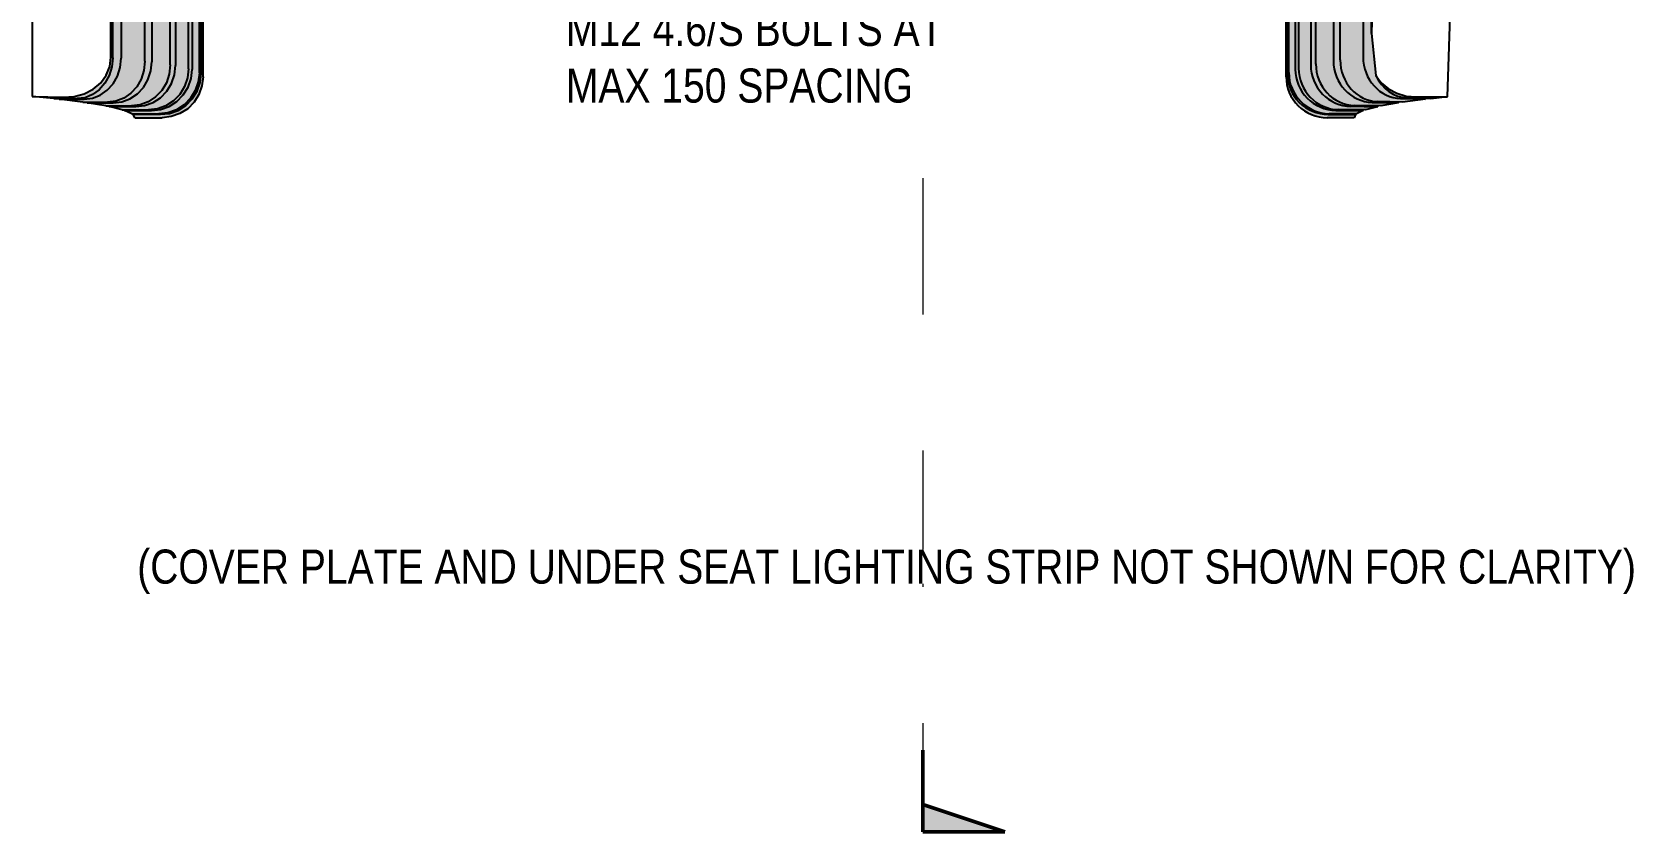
# Model space of a CAD drawing. Header units: metres. Extents: x 313 to 328, y 3 to 1212.
# Drawn here: x 324.392 to 325.569, y 21.614 to 22.201 of the extents above; entities that cross this region are included whole.
import ezdxf

# ---------------------------------------------------------------- set-up
doc = ezdxf.new("R2010")
doc.units = ezdxf.units.M
doc.linetypes.add('Dot_Section Line', pattern=[0.02, 0, -0.02])
doc.layers.add('A-GENM', color=7, linetype='Continuous', lineweight=35)
doc.layers.add('G-ANNO-TEXT', color=7, linetype='Continuous', lineweight=9)
doc.layers.add('G-ANNO-SYMB', color=7, linetype='Continuous', lineweight=35, true_color=0x0080ff)
doc.styles.add('Arial Narrow_1', font='ARIALN.TTF', dxfattribs={"height": 0.025})

# ---------------------------------------------------------------- blocks, each defined once
blk = doc.blocks.new('BR08_SEATING_NORTH 3 - BR08_SEATING_NORTH 3-5676583-DRG-2873241 - ELEVATION SEATING SUPPORT ARRANGEMENT')
at = {"layer": 'A-GENM', "lineweight": 25, "true_color": 0xebe8e4}
for points in [[(315.9378, 22.152), (315.9536, 22.1521), (315.9591, 22.1528), (315.9646, 22.1549), (315.9699, 22.1587), (315.9741, 22.1633), (315.9774, 22.169), (315.9795, 22.1759), (315.9801, 22.1825), (315.98, 22.3225), (315.9794, 22.3286), (315.9771, 22.3354), (315.9741, 22.3407), (315.9694, 22.3457), (315.9646, 22.349), (315.9589, 22.3512), (315.9528, 22.352), (315.9516, 22.3519), (315.9536, 22.3516), (315.9595, 22.3491), (315.964, 22.3458), (315.9681, 22.3411), (315.9712, 22.3354), (315.9731, 22.329), (315.9738, 22.3213), (315.9738, 22.1824), (315.9731, 22.1757), (315.9712, 22.1694), (315.9681, 22.1637), (315.964, 22.1589), (315.9591, 22.1554), (315.9536, 22.1531), (315.9478, 22.1524), (315.9346, 22.1524), (315.9346, 22.152)], [(315.9741, 22.1493), (315.9805, 22.1501), (315.9865, 22.1523), (315.9919, 22.1559), (315.9964, 22.1606), (315.9997, 22.1663), (316.0018, 22.1727), (316.0026, 22.1794), (316.0026, 22.3193), (316.0018, 22.326), (315.9997, 22.3323), (315.9964, 22.338), (315.9915, 22.343), (315.9865, 22.3463), (315.9805, 22.3486), (315.9762, 22.349), (315.9823, 22.3466), (315.9871, 22.3432), (315.9916, 22.3382), (315.9947, 22.3327), (315.9967, 22.3264), (315.9974, 22.3197), (315.9974, 22.1798), (315.9967, 22.1731), (315.9946, 22.1666), (315.9915, 22.1611), (315.9871, 22.1563), (315.982, 22.1527), (315.9759, 22.1505), (315.9694, 22.1497), (315.9552, 22.1497), (315.9552, 22.1493), (315.9712, 22.1493)], [(315.9741, 22.1466), (315.9907, 22.1466), (315.9972, 22.1473), (316.0034, 22.1496), (316.0089, 22.1531), (316.0138, 22.1583), (316.017, 22.1636), (316.0193, 22.1704), (316.0199, 22.1766), (316.0199, 22.317), (316.0192, 22.3232), (316.017, 22.3296), (316.0132, 22.3356), (316.0089, 22.34), (316.003, 22.3437), (315.9972, 22.3458), (315.9942, 22.3462), (315.9999, 22.344), (316.0053, 22.3405), (316.0098, 22.3357), (316.0132, 22.3299), (316.0153, 22.3237), (316.016, 22.317), (316.016, 22.1771), (316.0153, 22.1704), (316.0132, 22.164), (316.0098, 22.1583), (316.0053, 22.1536), (315.9999, 22.15), (315.9939, 22.1478), (315.9876, 22.147), (315.9712, 22.147), (315.9712, 22.1466)], [(315.9888, 22.1437), (316.0023, 22.1437), (316.0089, 22.1445), (316.0152, 22.1467), (316.0209, 22.1503), (316.0256, 22.1551), (316.0291, 22.1608), (316.0314, 22.1676), (316.0321, 22.1738), (316.032, 22.3142), (316.0312, 22.3208), (316.0291, 22.3267), (316.0256, 22.3324), (316.0209, 22.3372), (316.0149, 22.3409), (316.0089, 22.343), (316.0074, 22.3432), (316.0132, 22.341), (316.0184, 22.3376), (316.023, 22.3329), (316.0265, 22.3272), (316.0286, 22.3208), (316.0294, 22.3142), (316.0294, 22.1742), (316.0286, 22.1676), (316.0265, 22.1612), (316.023, 22.1555), (316.0184, 22.1508), (316.0128, 22.1472), (316.0067, 22.145), (316.0001, 22.1442), (315.9825, 22.1442), (315.9825, 22.1437)], [(316.8909, 22.1437), (316.8909, 22.1442), (316.873, 22.1444), (316.8654, 22.1455), (316.8584, 22.1486), (316.8523, 22.1534), (316.8476, 22.1597), (316.8447, 22.1669), (316.8437, 22.1749), (316.8438, 22.3153), (316.8447, 22.3222), (316.8476, 22.3294), (316.8525, 22.3357), (316.8584, 22.3402), (316.8641, 22.3426), (316.8633, 22.3425), (316.856, 22.3395), (316.85, 22.3348), (316.8452, 22.3287), (316.8422, 22.3215), (316.8412, 22.3137), (316.8412, 22.1739), (316.8422, 22.1662), (316.8452, 22.159), (316.85, 22.1527), (316.8561, 22.1479), (316.8633, 22.1449), (316.871, 22.1438), (316.8853, 22.1437)], [(316.9014, 22.1465), (316.9014, 22.147), (316.8848, 22.1473), (316.8774, 22.1485), (316.8703, 22.1518), (316.8646, 22.1565), (316.8601, 22.1628), (316.8573, 22.17), (316.8563, 22.1782), (316.8563, 22.3176), (316.8573, 22.3253), (316.8601, 22.3325), (316.8649, 22.3388), (316.8709, 22.3434), (316.8767, 22.3458), (316.8743, 22.3455), (316.8672, 22.3426), (316.8611, 22.3379), (316.8564, 22.3316), (316.8535, 22.3246), (316.8525, 22.3168), (316.8525, 22.1771), (316.8535, 22.1693), (316.8565, 22.1621), (316.8611, 22.1558), (316.8672, 22.151), (316.8747, 22.1478), (316.8819, 22.1468), (316.8909, 22.1466)], [(315.9888, 22.1409), (316.0088, 22.1409), (316.0155, 22.1416), (316.0218, 22.1438), (316.0278, 22.1478), (316.0322, 22.1522), (316.036, 22.1583), (316.0381, 22.1647), (316.0388, 22.1714), (316.0388, 22.3108), (316.038, 22.3175), (316.0358, 22.3238), (316.0321, 22.3297), (316.0275, 22.3343), (316.0218, 22.3379), (316.021, 22.3381), (316.0265, 22.3345), (316.0309, 22.33), (316.0344, 22.3243), (316.0366, 22.318), (316.0374, 22.3104), (316.0374, 22.1714), (316.0366, 22.1647), (316.0344, 22.1583), (316.0309, 22.1527), (316.0262, 22.1479), (316.0205, 22.1443), (316.014, 22.142), (316.0076, 22.1413), (315.9888, 22.1413)], [(316.8853, 22.1408), (316.8853, 22.1413), (316.8663, 22.1414), (316.8586, 22.1425), (316.8514, 22.1455), (316.8452, 22.1503), (316.8405, 22.1565), (316.8375, 22.1638), (316.8365, 22.1716), (316.8366, 22.3118), (316.8377, 22.3194), (316.8405, 22.3262), (316.8455, 22.3326), (316.8509, 22.3367), (316.85, 22.3362), (316.8441, 22.3317), (316.8393, 22.3255), (316.8363, 22.3183), (316.8353, 22.3104), (316.8353, 22.1708), (316.8363, 22.163), (316.8393, 22.1558), (316.8441, 22.1496), (316.8503, 22.1448), (316.8575, 22.1418), (316.8653, 22.1408), (316.8747, 22.1408)], [(315.9738, 22.1824), (315.9738, 22.3223), (315.9725, 22.3225), (315.9725, 22.1825)], [(315.9974, 22.1798), (315.9974, 22.3197), (315.9801, 22.3219), (315.9801, 22.182)], [(316.016, 22.1771), (316.016, 22.317), (316.0026, 22.3193), (316.0026, 22.1794)], [(316.0294, 22.1742), (316.0294, 22.3142), (316.0199, 22.3165), (316.0199, 22.1766)], [(316.8437, 22.1747), (316.8525, 22.1771), (316.8525, 22.3168), (316.8437, 22.3145), (316.8437, 22.1771)], [(316.8563, 22.1778), (316.8692, 22.1801), (316.8692, 22.3199), (316.8563, 22.3176), (316.8563, 22.19)], [(316.8741, 22.1808), (316.8909, 22.1831), (316.8909, 22.3228), (316.8741, 22.3206), (316.8741, 22.2061)], [(316.897, 22.2001), (316.901, 22.3239), (316.897, 22.3235), (316.897, 22.2055)], [(316.0374, 22.1714), (316.0374, 22.3113), (316.0321, 22.3137), (316.0321, 22.1738), (316.0374, 22.1714)], [(316.0401, 22.1685), (316.0401, 22.3084), (316.0388, 22.3108), (316.0388, 22.1709)], [(316.8345, 22.1684), (316.8353, 22.1708), (316.8353, 22.3104), (316.8345, 22.3081), (316.8345, 22.1708)], [(316.8365, 22.1715), (316.8412, 22.174), (316.8412, 22.3137), (316.8365, 22.3113), (316.8365, 22.174)], [(315.9478, 22.1524), (315.9539, 22.1533), (315.9595, 22.1556), (315.9642, 22.1591), (315.9683, 22.164), (315.9713, 22.1696), (315.9731, 22.1757), (315.9738, 22.1824), (315.9725, 22.1825), (315.9717, 22.1759), (315.9691, 22.1696), (315.965, 22.164), (315.9595, 22.1594), (315.9529, 22.156), (315.9456, 22.1539), (315.9378, 22.1534), (315.9456, 22.1526)], [(315.9701, 22.1497), (315.9762, 22.1505), (315.982, 22.1527), (315.9873, 22.1565), (315.9915, 22.1611), (315.9947, 22.1668), (315.9968, 22.1732), (315.9974, 22.1798), (315.9801, 22.182), (315.9794, 22.1753), (315.9774, 22.169), (315.9741, 22.1633), (315.9694, 22.1583), (315.9646, 22.1549), (315.9589, 22.1527), (315.9528, 22.152), (315.9694, 22.1498)], [(315.9876, 22.147), (315.9939, 22.1478), (315.9999, 22.15), (316.0053, 22.1536), (316.0098, 22.1583), (316.0132, 22.164), (316.0153, 22.1704), (316.016, 22.1771), (316.0026, 22.1794), (316.0018, 22.1727), (315.9997, 22.1663), (315.9964, 22.1606), (315.9915, 22.1556), (315.9862, 22.1522), (315.9805, 22.1501), (315.9741, 22.1493), (315.9832, 22.1478)], [(316.0001, 22.1442), (316.0067, 22.145), (316.0132, 22.1474), (316.0184, 22.1508), (316.023, 22.1555), (316.0265, 22.1612), (316.0286, 22.1676), (316.0294, 22.1742), (316.0199, 22.1766), (316.0192, 22.1699), (316.017, 22.1636), (316.0136, 22.1579), (316.0089, 22.1531), (316.003, 22.1494), (315.9972, 22.1473), (315.9907, 22.1466), (315.9986, 22.1446)], [(316.873, 22.1444), (316.8819, 22.1468), (316.8743, 22.1479), (316.8672, 22.151), (316.8611, 22.1558), (316.8565, 22.1621), (316.8535, 22.1693), (316.8525, 22.1771), (316.8437, 22.1747), (316.8447, 22.1669), (316.8476, 22.1597), (316.8525, 22.1532), (316.8584, 22.1486), (316.8654, 22.1455), (316.87, 22.1448)], [(316.8848, 22.1473), (316.8977, 22.1496), (316.8903, 22.1508), (316.8833, 22.154), (316.8775, 22.1588), (316.873, 22.1651), (316.8701, 22.1724), (316.8692, 22.1801), (316.8563, 22.1778), (316.8573, 22.17), (316.8601, 22.1628), (316.8646, 22.1565), (316.8706, 22.1516), (316.8774, 22.1485), (316.8833, 22.1476)], [(316.9016, 22.1502), (316.9184, 22.1524), (316.9113, 22.1536), (316.9046, 22.1568), (316.8989, 22.1617), (316.8946, 22.168), (316.8918, 22.1753), (316.8909, 22.1831), (316.8741, 22.1808), (316.875, 22.173), (316.8778, 22.1657), (316.8822, 22.1594), (316.8879, 22.1545), (316.8945, 22.1514), (316.9014, 22.1502)], [(316.0076, 22.1413), (316.0145, 22.1422), (316.0209, 22.1445), (316.0262, 22.1479), (316.0309, 22.1527), (316.0344, 22.1583), (316.0366, 22.1647), (316.0374, 22.1714), (316.0321, 22.1738), (316.0313, 22.1671), (316.0291, 22.1608), (316.0256, 22.1551), (316.0209, 22.1503), (316.0152, 22.1467), (316.0089, 22.1445), (316.0023, 22.1437), (316.006, 22.1421)], [(316.0101, 22.1384), (316.0167, 22.1392), (316.0231, 22.1414), (316.0291, 22.1453), (316.0335, 22.1498), (316.0371, 22.1555), (316.0393, 22.1618), (316.0401, 22.1685), (316.0388, 22.1709), (316.038, 22.1642), (316.0358, 22.1579), (316.0321, 22.152), (316.0275, 22.1474), (316.0215, 22.1437), (316.0155, 22.1416), (316.0088, 22.1409), (316.0097, 22.1392)], [(316.8645, 22.1384), (316.8653, 22.1408), (316.8575, 22.1418), (316.8503, 22.1449), (316.8441, 22.1496), (316.8393, 22.1558), (316.8363, 22.163), (316.8353, 22.1708), (316.8345, 22.1684), (316.8355, 22.1606), (316.8385, 22.1534), (316.8433, 22.1472), (316.8495, 22.1424), (316.8567, 22.1394), (316.8575, 22.1393)], [(316.8663, 22.1414), (316.871, 22.1438), (316.8633, 22.1449), (316.8561, 22.1479), (316.85, 22.1527), (316.8452, 22.159), (316.8422, 22.1662), (316.8412, 22.174), (316.8365, 22.1715), (316.8375, 22.1638), (316.8405, 22.1565), (316.8455, 22.1501), (316.8514, 22.1455), (316.8586, 22.1425), (316.8645, 22.1416)], [(316.9232, 22.1529), (316.9299, 22.1536), (316.9226, 22.1543), (316.9157, 22.1563), (316.9095, 22.1596), (316.9039, 22.1644), (316.9002, 22.1693), (316.9034, 22.1639), (316.9075, 22.1594), (316.9123, 22.156), (316.9176, 22.1538), (316.9226, 22.153)], [(315.9478, 22.1524), (315.9367, 22.1534), (315.9147, 22.154), (315.9306, 22.1524), (315.9402, 22.1524)], [(315.9694, 22.1497), (315.9694, 22.1498), (315.9528, 22.152), (315.9346, 22.152), (315.9528, 22.1497), (315.9559, 22.1497)], [(316.9199, 22.1497), (316.9367, 22.1519), (316.9184, 22.1524), (316.9016, 22.1502), (316.9167, 22.1498)], [(316.9406, 22.1523), (316.9528, 22.1536), (316.9299, 22.1536), (316.9232, 22.1529), (316.9367, 22.1525)], [(315.9876, 22.147), (315.9741, 22.1493), (315.9552, 22.1493), (315.9687, 22.147), (315.9825, 22.147)], [(315.9943, 22.1442), (316.0001, 22.1442), (315.9907, 22.1466), (315.9712, 22.1466), (315.9807, 22.1442), (315.9907, 22.1442)], [(316.0076, 22.1413), (316.0023, 22.1437), (315.9825, 22.1437), (315.9878, 22.1413), (316.0023, 22.1413)], [(316.0037, 22.1384), (316.0101, 22.1384), (316.0088, 22.1409), (315.9888, 22.1409), (315.9901, 22.1384), (316.0018, 22.1384)], [(316.8845, 22.1384), (316.8853, 22.1408), (316.8653, 22.1408), (316.8645, 22.1384), (316.8747, 22.1384)], [(316.8862, 22.1413), (316.8909, 22.1437), (316.871, 22.1438), (316.8663, 22.1414), (316.8853, 22.1413)], [(316.8926, 22.1441), (316.9014, 22.1465), (316.8819, 22.1468), (316.873, 22.1444), (316.8909, 22.1442)], [(316.9039, 22.147), (316.9167, 22.1493), (316.8977, 22.1496), (316.8849, 22.1473), (316.9014, 22.147)]]:
    blk.add_hatch(color=254, dxfattribs=at).paths.add_polyline_path(points)
h = blk.add_hatch(color=254, dxfattribs=at)
h.paths.add_polyline_path([(316.9367, 22.1519), (316.9367, 22.1525), (316.9232, 22.1529), (316.9232, 22.1523), (316.9331, 22.152)])
h.paths.add_polyline_path([(316.9232, 22.1523), (316.9232, 22.1529), (316.9176, 22.1538), (316.9123, 22.156), (316.9073, 22.1596), (316.9033, 22.164), (316.9002, 22.1693), (316.897, 22.2001), (316.897, 22.3239), (316.8979, 22.3312), (316.9005, 22.3383), (316.9047, 22.3444), (316.9103, 22.3491), (316.9167, 22.3518), (316.9113, 22.3512), (316.9046, 22.3484), (316.8989, 22.3438), (316.8946, 22.3377), (316.8918, 22.3305), (316.8909, 22.3228), (316.8909, 22.183), (316.8918, 22.1753), (316.8946, 22.168), (316.8989, 22.1617), (316.9046, 22.1568), (316.9113, 22.1536), (316.9184, 22.1524), (316.9226, 22.1523)])
h = blk.add_hatch(color=254, dxfattribs=at)
h.paths.add_polyline_path([(316.9167, 22.1493), (316.9167, 22.1498), (316.9016, 22.1502), (316.9016, 22.1496), (316.9039, 22.1495)])
h.paths.add_polyline_path([(316.9016, 22.1496), (316.9016, 22.1502), (316.8945, 22.1514), (316.8879, 22.1545), (316.8822, 22.1594), (316.8778, 22.1657), (316.875, 22.173), (316.8741, 22.1814), (316.8741, 22.3206), (316.875, 22.3283), (316.8779, 22.3357), (316.8822, 22.3416), (316.8879, 22.3462), (316.8942, 22.3489), (316.8903, 22.3484), (316.8834, 22.3456), (316.8775, 22.3409), (316.873, 22.3348), (316.8701, 22.3274), (316.8692, 22.3199), (316.8692, 22.1801), (316.8701, 22.1724), (316.873, 22.1651), (316.8775, 22.1588), (316.8834, 22.1539), (316.8903, 22.1508), (316.8977, 22.1496), (316.9014, 22.1496)])
at = {"layer": 'A-GENM', "color": 7, "lineweight": 25, "true_color": 0xefefef}
for p, q in [((315.9147, 22.354), (315.9147, 22.154)), ((316.9528, 22.1536), (316.9593, 22.3539)), ((315.9725, 22.1825), (315.9725, 22.3225)), ((316.901, 22.3239), (316.897, 22.2001)), ((316.897, 22.2001), (316.9002, 22.1693)), ((315.9147, 22.154), (315.9378, 22.1534)), ((316.9299, 22.1536), (316.9528, 22.1536))]:
    blk.add_line(p, q, dxfattribs=at)
at = {"layer": 'A-GENM', "color": 254, "lineweight": 25, "true_color": 0xd4d4d4}
for p, q in [((315.9738, 22.1824), (315.9738, 22.3223)), ((315.9801, 22.3219), (315.9801, 22.182)), ((315.9974, 22.1798), (315.9974, 22.3197)), ((316.0026, 22.3193), (316.0026, 22.1794)), ((316.016, 22.1771), (316.016, 22.317)), ((316.0199, 22.3165), (316.0199, 22.1766)), ((316.8525, 22.3168), (316.8525, 22.1771)), ((316.8563, 22.1778), (316.8563, 22.3176)), ((316.8692, 22.3199), (316.8692, 22.1801)), ((316.8741, 22.1808), (316.8741, 22.3206)), ((316.8909, 22.3228), (316.8909, 22.1831)), ((316.897, 22.2001), (316.897, 22.3235)), ((316.0294, 22.1742), (316.0294, 22.3142)), ((316.0321, 22.3137), (316.0321, 22.1738)), ((316.0374, 22.1714), (316.0374, 22.3113)), ((316.0388, 22.3108), (316.0388, 22.1709)), ((316.0401, 22.1685), (316.0401, 22.3084)), ((316.8345, 22.1684), (316.8345, 22.3081)), ((316.8353, 22.3106), (316.8353, 22.1708)), ((316.8365, 22.1715), (316.8365, 22.3113)), ((316.8412, 22.3137), (316.8412, 22.174)), ((316.8437, 22.1747), (316.8437, 22.3145)), ((315.9794, 22.1753), (315.9801, 22.182)), ((316.0018, 22.1727), (316.0026, 22.1794)), ((316.0192, 22.1699), (316.0199, 22.1766)), ((316.0313, 22.1671), (316.0321, 22.1738)), ((316.038, 22.1642), (316.0388, 22.1709)), ((315.9306, 22.1524), (315.9147, 22.154)), ((315.9306, 22.1524), (315.9478, 22.1524)), ((315.9346, 22.152), (315.9346, 22.1524)), ((315.9519, 22.1497), (315.9346, 22.152)), ((315.9346, 22.152), (315.9528, 22.152)), ((315.9528, 22.152), (315.9589, 22.1527)), ((316.9184, 22.1524), (316.9367, 22.1519)), ((316.9367, 22.1519), (316.9199, 22.1497)), ((316.9406, 22.1523), (316.9232, 22.1529)), ((316.9367, 22.1525), (316.9367, 22.1519)), ((316.9528, 22.1536), (316.9406, 22.1523)), ((315.9519, 22.1497), (315.9701, 22.1497)), ((315.9552, 22.1493), (315.9552, 22.1497)), ((315.9687, 22.147), (315.9552, 22.1493)), ((315.9552, 22.1493), (315.9741, 22.1493)), ((315.9687, 22.147), (315.9876, 22.147)), ((315.9712, 22.1466), (315.9712, 22.147)), ((315.9807, 22.1442), (315.9712, 22.1466)), ((315.9712, 22.1466), (315.9907, 22.1466)), ((315.9741, 22.1493), (315.9805, 22.1501)), ((315.9807, 22.1442), (316.0001, 22.1442)), ((315.9825, 22.1437), (315.9825, 22.1442)), ((315.9878, 22.1413), (315.9825, 22.1437)), ((315.9825, 22.1437), (316.0023, 22.1437)), ((315.9878, 22.1413), (316.0076, 22.1413)), ((315.9888, 22.1409), (315.9888, 22.1413)), ((315.9901, 22.1384), (315.9888, 22.1409)), ((315.9888, 22.1409), (316.0088, 22.1409)), ((315.9907, 22.1466), (315.9972, 22.1473)), ((316.0023, 22.1437), (316.0089, 22.1445)), ((316.0088, 22.1409), (316.0155, 22.1416)), ((316.8653, 22.1408), (316.8853, 22.1408)), ((316.8862, 22.1413), (316.8663, 22.1414)), ((316.871, 22.1438), (316.8909, 22.1437)), ((316.8926, 22.1441), (316.873, 22.1444)), ((316.8819, 22.1468), (316.9014, 22.1465)), ((316.8853, 22.1408), (316.8845, 22.1384)), ((316.9039, 22.147), (316.8848, 22.1473)), ((316.8853, 22.1413), (316.8853, 22.1408)), ((316.8909, 22.1437), (316.8862, 22.1413)), ((316.8909, 22.1442), (316.8909, 22.1437)), ((316.9014, 22.1465), (316.8926, 22.1441)), ((316.8977, 22.1496), (316.9167, 22.1493)), ((316.9014, 22.147), (316.9014, 22.1465)), ((316.9199, 22.1497), (316.9016, 22.1502)), ((316.9167, 22.1493), (316.9039, 22.147)), ((316.9167, 22.1498), (316.9167, 22.1493)), ((315.9901, 22.1384), (316.0101, 22.1384)), ((316.8845, 22.1384), (316.8645, 22.1384))]:
    blk.add_line(p, q, dxfattribs=at)
at = {"layer": 'A-GENM', "color": 7, "lineweight": 25, "true_color": 0xefefef, "flags": 128}
for points in [[(315.9378, 22.1534), (315.9456, 22.1539), (315.9529, 22.156), (315.9595, 22.1594), (315.965, 22.164), (315.9691, 22.1696), (315.9717, 22.1759), (315.9725, 22.1825)], [(316.9002, 22.1693), (316.9042, 22.164), (316.9095, 22.1596), (316.9157, 22.1563), (316.9226, 22.1543), (316.9299, 22.1536)]]:
    blk.add_lwpolyline(points, dxfattribs=at)
at = {"layer": 'A-GENM', "color": 254, "lineweight": 25, "true_color": 0xd4d4d4, "flags": 128}
for points in [[(315.9738, 22.1824), (315.9731, 22.1757), (315.9712, 22.1694), (315.9681, 22.1637), (315.964, 22.1589), (315.9591, 22.1554), (315.9536, 22.1531), (315.9478, 22.1524)], [(315.9974, 22.1798), (315.9967, 22.1731), (315.9947, 22.1668), (315.9915, 22.1611), (315.9871, 22.1563), (315.982, 22.1527), (315.9762, 22.1505), (315.9701, 22.1497)], [(315.9741, 22.1633), (315.9774, 22.169), (315.9794, 22.1753)], [(316.016, 22.1771), (316.0153, 22.1704), (316.0132, 22.164), (316.0098, 22.1583), (316.0053, 22.1536), (315.9999, 22.15), (315.9939, 22.1478), (315.9876, 22.147)], [(315.9589, 22.1527), (315.9646, 22.1549), (315.9698, 22.1585), (315.9741, 22.1633)], [(315.9964, 22.1606), (315.9997, 22.1663), (316.0018, 22.1727)], [(316.0294, 22.1742), (316.0286, 22.1676), (316.0265, 22.1612), (316.023, 22.1555), (316.0184, 22.1508), (316.0128, 22.1472), (316.0067, 22.145), (316.0001, 22.1442)], [(316.0374, 22.1714), (316.0366, 22.1647), (316.0344, 22.1583), (316.0309, 22.1527), (316.0262, 22.1479), (316.0205, 22.1443), (316.0143, 22.1421), (316.0076, 22.1413)], [(316.0401, 22.1685), (316.0393, 22.1618), (316.0371, 22.1555), (316.0335, 22.1498), (316.0288, 22.145), (316.0231, 22.1414), (316.0167, 22.1392), (316.0101, 22.1384)], [(316.0136, 22.1579), (316.017, 22.1636), (316.0192, 22.1699)], [(316.0256, 22.1551), (316.0291, 22.1608), (316.0313, 22.1671)], [(316.0322, 22.1522), (316.0358, 22.1579), (316.038, 22.1642)], [(315.9805, 22.1501), (315.9865, 22.1523), (315.9919, 22.1559), (315.9964, 22.1606)], [(315.9972, 22.1473), (316.0034, 22.1496), (316.0089, 22.1531), (316.0136, 22.1579)], [(316.0089, 22.1445), (316.0152, 22.1467), (316.0209, 22.1503), (316.0256, 22.1551)], [(316.0155, 22.1416), (316.0218, 22.1438), (316.0275, 22.1474), (316.0322, 22.1522)]]:
    blk.add_lwpolyline(points, dxfattribs=at)
at = {"layer": 'A-GENM', "color": 254, "lineweight": 25, "true_color": 0xd4d4d4}
for centre, major_axis, ratio, start_param, end_param in [((316.8819, 22.1767), (-0.0078, 0.029), 0.975978, 1.301046, 2.086444), ((316.8848, 22.1773), (-0.0053, 0.0295), 0.9503, 1.383212, 2.954008), ((316.8977, 22.1796), (-0.0053, 0.0295), 0.9503, 1.383212, 2.954008), ((316.9016, 22.1801), (-0.004, 0.0297), 0.915228, 1.426202, 2.996998), ((316.9184, 22.1824), (-0.004, 0.0297), 0.915228, 1.426202, 2.996998), ((316.8645, 22.1683), (-0.0284, 0.0096), 0.998121, 0.32567, 1.896467), ((316.8653, 22.1708), (-0.0284, 0.0096), 0.998121, 0.32567, 1.896467), ((316.8663, 22.1713), (-0.0137, 0.0267), 0.992007, 1.092651, 2.663447), ((316.871, 22.1738), (-0.0137, 0.0267), 0.992007, 1.092651, 2.663447), ((316.873, 22.1743), (-0.0078, 0.029), 0.975978, 1.301046, 2.871842), ((316.9232, 22.1829), (-0.0031, 0.0298), 0.871106, 1.952235, 3.02309), ((316.8819, 22.1767), (-0.0078, 0.029), 0.975978, 2.086444, 2.871842)]:
    blk.add_ellipse(centre, major_axis=major_axis, ratio=ratio, start_param=start_param, end_param=end_param, dxfattribs=at)
blk = doc.blocks.new('T2DPAA-T2D-C3S-DU-M3D-100304_rvt-2-DRG-2873241 - ELEVATION SEATING SUPPORT ARRANGEMENT')
at = {"layer": 'A-GENM', "color": 254, "lineweight": 25, "true_color": 0xd4d4d4}
blk.add_blockref('BR08_SEATING_NORTH 3 - BR08_SEATING_NORTH 3-5676583-DRG-2873241 - ELEVATION SEATING SUPPORT ARRANGEMENT', (0, 0), dxfattribs=at)
blk = doc.blocks.new('Section - sectionTail-4870194-DRG-2873241 - ELEVATION SEATING SUPPORT ARRANGEMENT')
at = {"layer": 'G-ANNO-SYMB', "lineweight": 9}
blk.add_hatch(color=7, dxfattribs=at).paths.add_polyline_path([(316.6281, 21.6143), (316.5681, 21.6343), (316.5681, 21.6143)])
at = {"layer": 'G-ANNO-SYMB', "color": 7, "lineweight": 50}
for p, q in [((316.5681, 21.6143), (316.5681, 21.6743)), ((316.5681, 21.6143), (316.5681, 21.6343)), ((316.5681, 21.6343), (316.6281, 21.6143)), ((316.6281, 21.6143), (316.5681, 21.6143))]:
    blk.add_line(p, q, dxfattribs=at)

msp = doc.modelspace()

# ---------------------------------------------------------------- linework, layer by layer
at = {"layer": 'G-ANNO-SYMB', "color": 7, "linetype": 'Dot_Section Line', "lineweight": 9, "true_color": 0xffffff}
msp.add_line((325.0457, 23.2941), (325.0457, 21.6743), dxfattribs=at)

# ---------------------------------------------------------------- block references
at = {"lineweight": 5}
msp.add_blockref('T2DPAA-T2D-C3S-DU-M3D-100304_rvt-2-DRG-2873241 - ELEVATION SEATING SUPPORT ARRANGEMENT', (8.4776, 0), dxfattribs=at)
at = {"layer": 'G-ANNO-SYMB', "color": 7, "lineweight": 50}
msp.add_blockref('Section - sectionTail-4870194-DRG-2873241 - ELEVATION SEATING SUPPORT ARRANGEMENT', (8.4776, 0), dxfattribs=at)

# ---------------------------------------------------------------- next in the draw order: texts
at = {"layer": 'G-ANNO-TEXT', "char_height": 0.025, "attachment_point": 1, "style": 'Arial Narrow_1', "bg_fill": 3, "box_fill_scale": 1, "bg_fill_color": 256, "bg_fill_transparency": 0}
for s, insert in [('M12 4.6/S BOLTS AT ', (324.7838, 22.2161)), ('MAX 150 SPACING', (324.7838, 22.1745)), ('(COVER PLATE AND UNDER SEAT LIGHTING STRIP NOT SHOWN FOR CLARITY)', (324.4694, 21.8215))]:
    msp.add_mtext(s, dxfattribs=dict(at, insert=insert))

doc.saveas('drawing.dxf')
